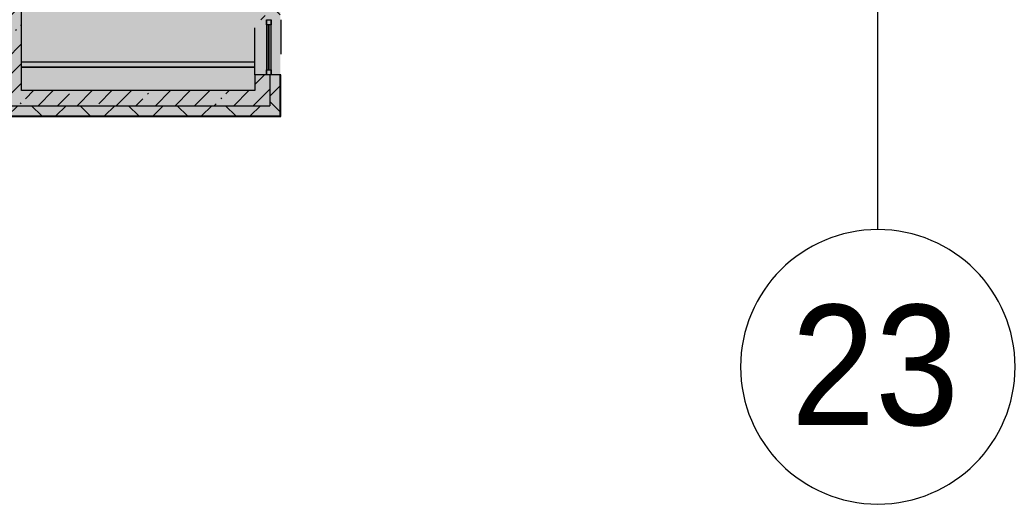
# Model space of a CAD drawing. Header units: millimetres. Extents: x 35524 to 235479, y -8553 to 29000.
# Drawn here: x 180525 to 195029, y -5906 to 1150 of the extents above; entities that cross this region are included whole.
import ezdxf

# ---------------------------------------------------------------- set-up
doc = ezdxf.new("R2010")
doc.units = ezdxf.units.MM
doc.linetypes.add('200_ШТРИХ__ш1_п0_6_', pattern=[800, 500, -300])
doc.layers.add('A-DETL-GENF-3', color=7, linetype='Continuous', lineweight=9, true_color=0xc0c0c0, transparency=0.4)
for name, color, linetype, lineweight in [('A-DETL-MBND-1', 7, '200_ШТРИХ__ш1_п0_6_', 9), ('A-WALL', 7, 'Continuous', 9), ('A-WALL-6', 7, 'Continuous', 5), ('I-WALL-24', 7, 'Continuous', 5), ('Оси', 7, 'Continuous', 9), ('Оси-1', 7, 'Continuous', 20)]:
    doc.layers.add(name, color=color, linetype=linetype, lineweight=lineweight)
for name, color, linetype, lineweight, true_color in [('A-GLAZ-3', 7, 'Continuous', 5, 0x737373), ('A-WALL-7', 7, 'Continuous', 5, 0x737373), ('A-WALL-8', 7, 'Continuous', 9, 0x737373), ('I-WALL-23', 7, 'Continuous', 5, 0x737373)]:
    doc.layers.add(name, color=color, linetype=linetype, lineweight=lineweight, true_color=true_color)
doc.styles.add('Arial_1', font='arial.ttf', dxfattribs={"width": 0.9, "height": 1750})
pattern_1 = [(45, (108468.84, 0), (-353.5534, 353.5534), []), (135, (108468.84, 0), (-353.5534, -353.5534), [])]
pattern_2 = [(45, (108468.84, 0), (-285.1231, 285.1231), []), (45, (108753.96, 0), (-285.1231, 285.1231), [504.031, -100.806, 16.764, -84.042])]

# ---------------------------------------------------------------- blocks, each defined once
blk = doc.blocks.new('120_Окно_СКБ_1Ст - 120_Окно_СКБ_1Ст 800х2500 EI30-23532001-3_4_2_птичка')
at = {"layer": 'A-GLAZ-3'}
for p, q in [((-400, -127), (-400, -57)), ((-400, -57), (-330, -57)), ((400, -57), (-400, -57)), ((-330, -127), (-400, -127)), ((-400, -127), (400, -127)), ((-330, -57), (-330, -127)), ((330, -87), (-330, -87)), ((330, -97), (-330, -97)), ((330, -127), (330, -57)), ((330, -57), (400, -57)), ((400, -127), (330, -127)), ((400, -57), (400, -127))]:
    blk.add_line(p, q, dxfattribs=at)
blk = doc.blocks.new('Зашивка приборов отопления38 - Зашивка приборов отопления-33325280-3_4_2_птичка')
at = {"layer": 'A-WALL-7'}
for p, q in [((120705, 18041), (120705, 17931)), ((120705, 17931), (124105, 17931)), ((124105, 17931), (120705, 17931)), ((120705, 17931), (120705, 17856)), ((120705, 17856), (124105, 17856))]:
    blk.add_line(p, q, dxfattribs=at)
blk = doc.blocks.new('Ось сетки - D8-29747960-3_4_2_птичка')
at = {"layer": 'Оси-1'}
for start, end in [(360, 180), (180, 360)]:
    blk.add_arc((0, 0), 4, start, end, dxfattribs=at)

msp = doc.modelspace()

# ---------------------------------------------------------------- hatches: boundary and pattern name
at = {"layer": 'A-DETL-GENF-3'}
msp.add_hatch(color=256, dxfattribs=at).paths.add_polyline_path([(179320.8, -251.7), (184318.8, -251.7), (184318.8, 3288.3), (193038.8, 3288.3), (193038.8, 27348.3), (150378.8, 27348.3), (150378.8, 23888.3), (146779, 23888.3), (146779, -251.7), (178388.6, -251.7)])
at = {"layer": 'A-WALL-6'}
h = msp.add_hatch(dxfattribs=at)
h.set_pattern_fill('FP_102', color=256, style=0, pattern_type=2)
h.set_pattern_definition(pattern_1)
h.paths.add_polyline_path([(184168.8, -250), (184318.8, -250), (184318.8, 350), (184168.8, 350), (184168.8, -100)])
h.paths.add_polyline_path([(184168.8, 1150), (184318.8, 1150), (184318.8, 3320), (184168.8, 3320), (184168.8, 1965.8)])
h = msp.add_hatch(dxfattribs=at)
h.set_pattern_fill('FP_102', color=256, style=0, pattern_type=2)
h.set_pattern_definition(pattern_1)
h.paths.add_polyline_path([(179128.8, -250), (179128.8, -100), (175528.8, -100), (175528.8, -250), (178388.6, -250)])
h.paths.add_polyline_path([(184168.8, -250), (184168.8, -100), (180028.8, -100), (180028.8, -250), (183981.8, -250)])
h.paths.add_polyline_path([(166269.9, -250), (166278.8, -250), (166278.8, -100), (165095.9, -100), (165095.9, -250), (165337.7, -250)])
h.paths.add_polyline_path([(169878.8, -250), (170078.8, -250), (170078.8, -100), (169378.8, -100), (169378.8, -250)])
h.paths.add_polyline_path([(172178.8, -250), (172728.8, -250), (172728.8, -100), (172178.8, -100)])
h.paths.add_polyline_path([(174378.8, -250), (174628.8, -250), (174628.8, -100), (173628.8, -100), (173628.8, -250), (173878.8, -250)])
at = {"layer": 'I-WALL-24'}
h = msp.add_hatch(dxfattribs=at)
h.set_pattern_fill('FP_98', color=256, style=0, pattern_type=2)
h.set_pattern_definition(pattern_2)
h.paths.add_polyline_path([(184168.8, 120), (184168.8, 350), (183948.8, 350), (183948.8, 120), (183981.8, 120)])
h.paths.add_polyline_path([(183981.8, 1150), (184168.8, 1150), (184168.8, 3550), (183948.8, 3550), (183948.8, 1150)])
h.paths.add_polyline_path([(183981.8, 4050), (184168.8, 4050), (184168.8, 7900), (183948.8, 7900), (183948.8, 4050)])
h = msp.add_hatch(dxfattribs=at)
h.set_pattern_fill('FP_98', color=256, style=0, pattern_type=2)
h.set_pattern_definition(pattern_2)
h.paths.add_polyline_path([(180328.8, 120), (180548.8, 120), (180548.8, 7680), (180328.8, 7680), (180328.8, 1965.8)])
h = msp.add_hatch(dxfattribs=at)
h.set_pattern_fill('FP_98', color=256, style=0, pattern_type=2)
h.set_pattern_definition(pattern_2)
h.paths.add_polyline_path([(184168.8, -100), (184168.8, 120), (180328.8, 120), (180328.8, -100), (183981.8, -100)])

# ---------------------------------------------------------------- linework, layer by layer
at = {"layer": 'A-DETL-MBND-1'}
for p, q in [((183948.8, 535), (183948.8, 1150)), ((184326.8, 1150), (184326.8, 350))]:
    msp.add_line(p, q, dxfattribs=at)
at = {"layer": 'A-WALL'}
for p, q in [((184321.8, -253), (184321.8, 350)), ((180028.8, -253), (184321.8, -253))]:
    msp.add_line(p, q, dxfattribs=at)
at = {"layer": 'A-WALL-6'}
for p, q in [((184326.8, -258), (184326.8, 350)), ((173628.8, -258), (184326.8, -258))]:
    msp.add_line(p, q, dxfattribs=at)
at = {"layer": 'A-WALL-7'}
for p, q in [((184326.8, 350), (184168.8, 350)), ((184168.8, 120), (184168.8, -100))]:
    msp.add_line(p, q, dxfattribs=at)
at = {"layer": 'A-WALL-8'}
for p, q in [((184168.8, 350), (184168.8, 120)), ((184318.8, -250), (184318.8, 350)), ((180028.8, -100), (184168.8, -100)), ((180028.8, -250), (184318.8, -250))]:
    msp.add_line(p, q, dxfattribs=at)
at = {"layer": 'I-WALL-23'}
for p, q in [((180548.8, 120), (180548.8, 7680)), ((184168.8, 350), (183948.8, 350)), ((183948.8, 350), (183948.8, 120)), ((183948.8, 120), (180548.8, 120))]:
    msp.add_line(p, q, dxfattribs=at)
at = {"layer": 'Оси'}
msp.add_line((193028.8, -1906.3), (193028.8, 9979), dxfattribs=at)

# ---------------------------------------------------------------- block references
at = {"layer": 'A-GLAZ-3', "rotation": 270}
msp.add_blockref('120_Окно_СКБ_1Ст - 120_Окно_СКБ_1Ст 800х2500 EI30-23532001-3_4_2_птичка', (184243.8, 750), dxfattribs=at)
at = {"layer": 'A-WALL-7', "rotation": 180}
msp.add_blockref('Зашивка приборов отопления38 - Зашивка приборов отопления-33325280-3_4_2_птичка', (304653.5, 18391.2), dxfattribs=at)
at = {"layer": 'Оси-1', "xscale": 499.9999999999995, "yscale": 499.9999999999995, "zscale": 499.9999999999995}
msp.add_blockref('Ось сетки - D8-29747960-3_4_2_птичка', (193028.8, -3906.3), dxfattribs=at)

# ---------------------------------------------------------------- texts
at = {"layer": 'Оси', "insert": (191765.8, -3003), "char_height": 1750, "width": 3030.379, "attachment_point": 1, "style": 'Arial_1'}
msp.add_mtext('23', dxfattribs=at)

doc.saveas('drawing.dxf')
